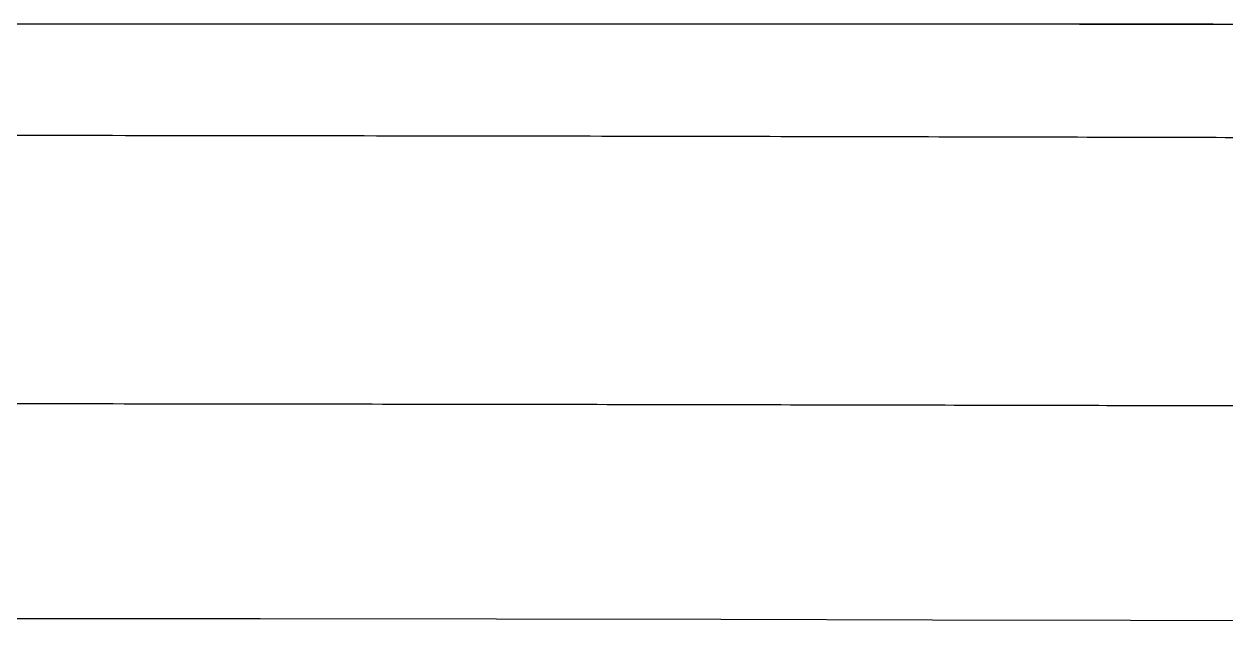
# Model space of a CAD drawing. Header units: millimetres. Extents: x 2384 to 4064, y 886 to 2074.
# Drawn here: x 2970.11 to 2992.5, y 1050.63 to 1061.8 of the extents above; entities that cross this region are included whole.
import ezdxf

# ---------------------------------------------------------------- set-up
doc = ezdxf.new("R2010")
doc.units = ezdxf.units.MM

msp = doc.modelspace()

# ---------------------------------------------------------------- linework, layer by layer
at = {"color": 7, "linetype": 'Continuous', "lineweight": 25, "flags": 128}
msp.add_lwpolyline([(2944.703, 1050.756), (2949.966, 1050.753), (2955.141, 1050.751), (2960.206, 1050.747), (2965.136, 1050.743), (2969.911, 1050.738), (2974.508, 1050.733), (2978.906, 1050.727), (2983.086, 1050.721), (2987.029, 1050.714), (2990.716, 1050.707), (2994.132, 1050.699), (2997.26, 1050.691), (3000.087, 1050.682), (3002.599, 1050.673), (3004.786, 1050.664), (3006.638, 1050.654), (3008.145, 1050.645), (3009.302, 1050.635)], dxfattribs=at)
at = {"color": 7, "linetype": 'Continuous', "lineweight": 25}
for points, knots in [([(3003.007, 1061.769), (3002.866, 1061.77), (3002.16, 1061.773), (3000.644, 1061.778), (2998.151, 1061.784), (2995.229, 1061.789), (2991.493, 1061.793), (2986.766, 1061.796), (2980.921, 1061.797), (2974.476, 1061.796), (2967.49, 1061.792), (2960.061, 1061.787), (2953.191, 1061.78), (2947.081, 1061.772), (2941.787, 1061.765), (2936.552, 1061.758), (2933.062, 1061.752), (2931.401, 1061.749)], [0, 0, 0, 0, 0.0157743, 0.0789239, 0.14207, 0.2052136, 0.2683585, 0.3538507, 0.4395956, 0.5250891, 0.610583, 0.6963292, 0.7818226, 0.8369683, 0.8921132, 0.9486599, 1, 1, 1, 1]), ([(3002.334, 1061.768), (3002.178, 1061.768), (3001.403, 1061.772), (2999.493, 1061.778), (2996.044, 1061.786), (2991.487, 1061.791), (2986.607, 1061.794), (2981.673, 1061.795), (2976.897, 1061.795), (2971.204, 1061.793), (2964.479, 1061.789), (2956.684, 1061.782), (2948.422, 1061.773), (2939.999, 1061.762), (2934.271, 1061.753), (2931.514, 1061.748)], [0, 0, 0, 0, 0.017494, 0.087542, 0.177014, 0.266772, 0.356242, 0.422242, 0.488241, 0.55424, 0.643075, 0.732194, 0.821031, 0.913828, 1, 1, 1, 1]), ([(3005.369, 1054.633), (3004.855, 1054.638), (3003.818, 1054.647), (3001.353, 1054.66), (2998.186, 1054.673), (2994.257, 1054.686), (2989.608, 1054.698), (2984.305, 1054.709), (2978.427, 1054.719), (2972.06, 1054.727), (2965.334, 1054.735), (2958.357, 1054.741), (2951.252, 1054.745), (2946.403, 1054.747), (2944, 1054.748)], [0, 0, 0, 0, 0.079959, 0.161371, 0.244142, 0.328893, 0.414216, 0.5, 0.585778, 0.671102, 0.755858, 0.838624, 0.920039, 1, 1, 1, 1])]:
    msp.add_open_spline(points, degree=3, knots=knots, dxfattribs=at)
msp.add_open_spline([(2929.973, 1059.75), (2933.032, 1059.749), (2939.148, 1059.749), (2948.201, 1059.746), (2956.994, 1059.741), (2965.4, 1059.734), (2973.295, 1059.725), (2980.562, 1059.715), (2987.095, 1059.702), (2992.796, 1059.689), (2997.588, 1059.674), (3001.375, 1059.658), (3004.2, 1059.642), (3005.165, 1059.63), (3005.647, 1059.625)], degree=3, dxfattribs=at)

doc.saveas('drawing.dxf')
